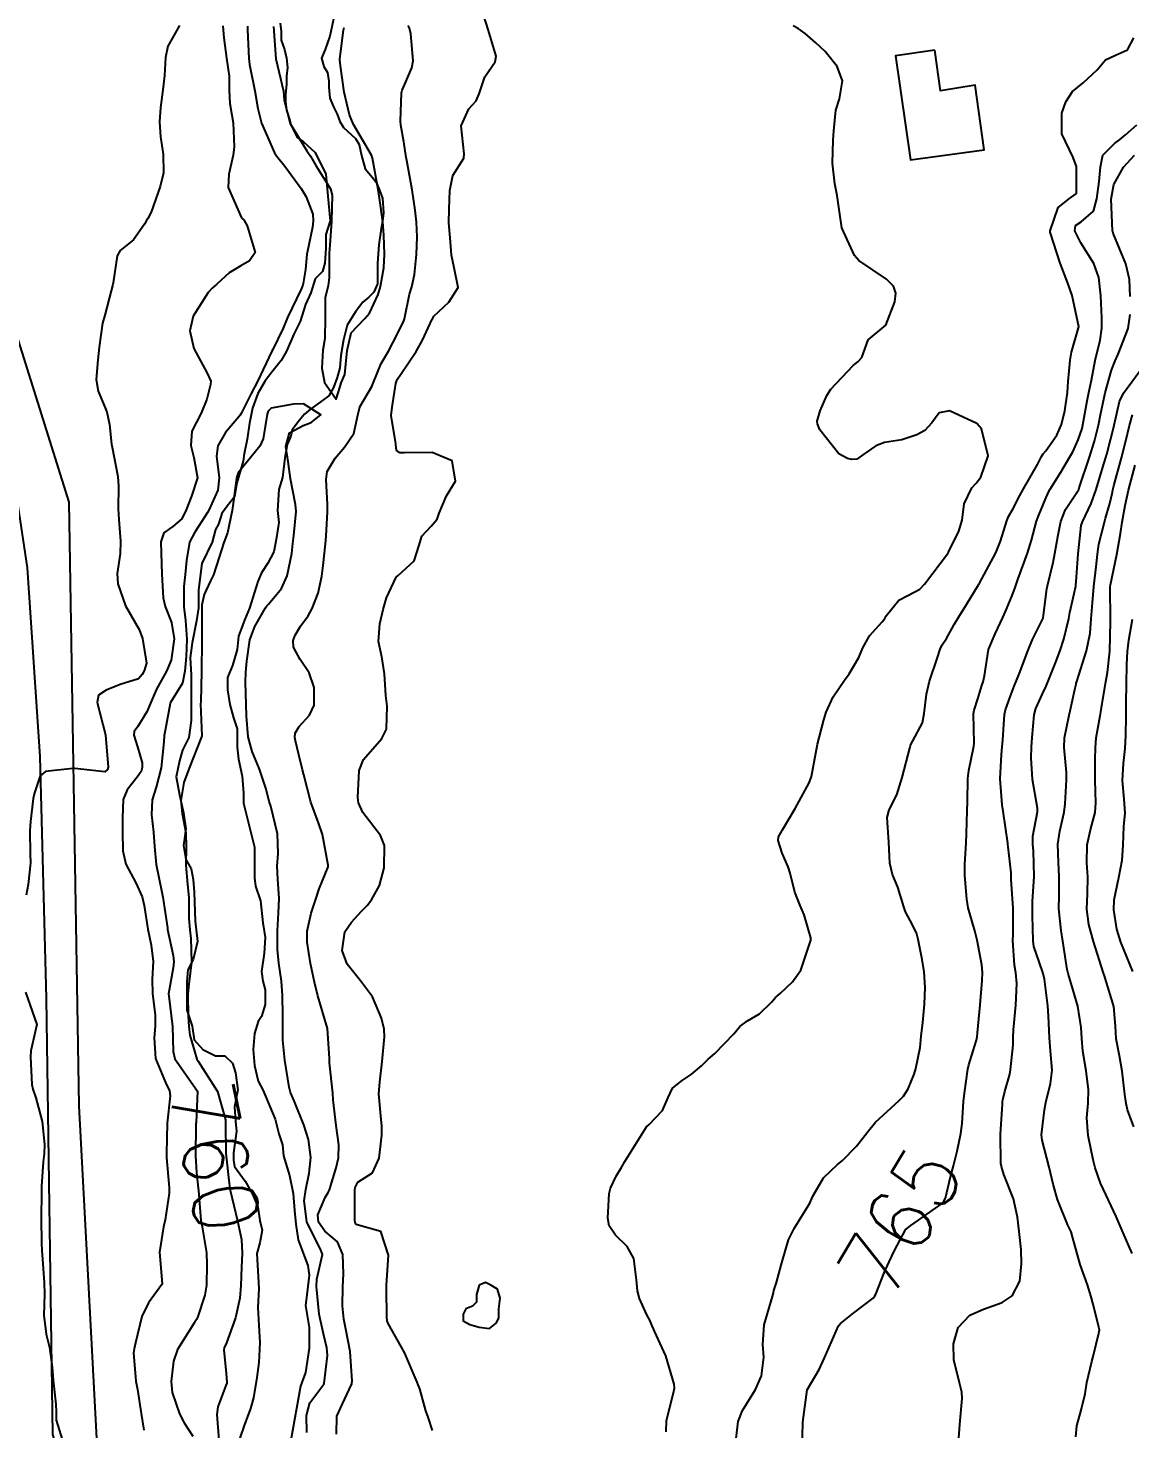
# Model space of a CAD drawing. Header units: metres. Extents: x 318500 to 325275, y 7408834 to 7428799.
# Drawn here: x 321721.3 to 321789.5, y 7423375.5 to 7423462.2 of the extents above; entities that cross this region are included whole.
import ezdxf
from ezdxf.enums import TextEntityAlignment as Align

# ---------------------------------------------------------------- set-up
doc = ezdxf.new("R2010")
doc.units = ezdxf.units.M
doc.header["$MEASUREMENT"] = 0
for name, color, linetype in [('Cotas', 45, 'Continuous'), ('Curvas de Nivel 1m', 11, 'Continuous'), ('Curvas de Nivel 5m', 15, 'Continuous'), ('Divisas', 45, 'Continuous'), ('Edificações', 30, 'Continuous'), ('Hidrografia', 140, 'Continuous'), ('Vias Primárias', 230, 'Continuous'), ('Vias Secundárias', 230, 'Continuous')]:
    doc.layers.add(name, color=color, linetype=linetype)
doc.styles.add('Style-STANDARD', font='STANDARD.shx')

msp = doc.modelspace()

# ---------------------------------------------------------------- linework, layer by layer
at = {"layer": 'Curvas de Nivel 1m', "flags": 128}
for points, elevation in [([(321746.324, 7423375.362), (321746.044, 7423376.192), (321745.906, 7423376.587), (321745.527, 7423377.944), (321745.442, 7423378.201), (321745.378, 7423378.356), (321744.581, 7423380.21), (321743.578, 7423381.989), (321743.521, 7423382.163), (321743.506, 7423382.221), (321743.488, 7423382.315), (321743.466, 7423384.222), (321743.472, 7423384.362), (321743.598, 7423386.221), (321743.123, 7423387.696), (321741.659, 7423388.106), (321741.578, 7423388.17), (321741.523, 7423388.252), (321741.514, 7423388.4), (321741.502, 7423390.253), (321741.525, 7423390.42), (321741.698, 7423390.752), (321742.615, 7423391.328), (321743.022, 7423392.23), (321743.173, 7423393.667), (321743.188, 7423394.228), (321743.124, 7423394.854), (321743.006, 7423396.231), (321743.062, 7423396.949), (321743.204, 7423398.229), (321743.345, 7423399.757), (321743.322, 7423400.227), (321743.155, 7423400.905), (321742.596, 7423402.239), (321741.864, 7423403.217), (321741.027, 7423404.263), (321740.722, 7423405.101), (321740.897, 7423406.265), (321741.301, 7423406.867), (321741.919, 7423407.541), (321742.271, 7423407.899), (321742.549, 7423408.241), (321743.041, 7423409.136), (321743.322, 7423410.23), (321743.343, 7423411.599), (321743.095, 7423412.233), (321742.001, 7423413.649), (321741.747, 7423414.254), (321741.698, 7423414.572), (321741.785, 7423416.254), (321742.047, 7423416.943), (321743.184, 7423418.233), (321743.477, 7423418.821), (321743.509, 7423420.229), (321743.424, 7423420.906), (321743.342, 7423422.232), (321743.185, 7423423.288), (321742.968, 7423424.238), (321743.056, 7423425.337), (321743.259, 7423426.234), (321743.466, 7423426.945), (321744.064, 7423428.222), (321744.201, 7423428.339), (321745.184, 7423429.236), (321745.488, 7423430.207), (321745.664, 7423430.77), (321746.238, 7423431.383), (321746.614, 7423431.825), (321746.74, 7423432.193), (321747.184, 7423433.268), (321747.739, 7423434.178), (321747.549, 7423435.438), (321746.298, 7423435.956), (321744.584, 7423435.93), (321744.297, 7423435.932), (321744.111, 7423436.036), (321744.077, 7423436.223), (321744.048, 7423436.48), (321743.763, 7423438.236), (321743.816, 7423438.757), (321744.053, 7423440.233), (321744.132, 7423440.463), (321744.366, 7423440.803), (321745.317, 7423442.216), (321745.692, 7423442.909), (321746.293, 7423444.202), (321746.332, 7423444.28), (321746.413, 7423444.388), (321747.34, 7423445.273), (321747.905, 7423446.178), (321747.664, 7423447.393), (321747.504, 7423448.184), (321747.406, 7423449.256), (321747.339, 7423450.187), (321747.344, 7423451.033), (321747.385, 7423452.187), (321747.59, 7423453.118), (321748.253, 7423454.174), (321748.274, 7423454.444), (321748.104, 7423456.177), (321748.581, 7423457.246), (321749.024, 7423457.728), (321749.207, 7423458.164), (321749.555, 7423459.211), (321750.2, 7423460.154), (321750.274, 7423460.505), (321749.761, 7423462.159), (321749.365, 7423463.461)], 762), ([(321730.65, 7423462.41), (321729.924, 7423461.127), (321729.783, 7423460.423), (321729.718, 7423459.309), (321729.622, 7423458.425), (321729.482, 7423457.33), (321729.418, 7423456.427), (321729.471, 7423455.512), (321729.63, 7423454.424), (321729.664, 7423453.282), (321729.445, 7423452.426), (321728.903, 7423450.843), (321728.698, 7423450.437), (321728.614, 7423450.312), (321728.485, 7423450.088), (321727.797, 7423449.12), (321726.975, 7423448.455), (321726.786, 7423448.126), (321726.545, 7423446.459), (321726.527, 7423446.361), (321726.425, 7423445.961), (321726.021, 7423444.466), (321725.888, 7423443.953), (321725.67, 7423442.471), (321725.587, 7423441.691), (321725.485, 7423440.473), (321725.612, 7423439.74), (321726.146, 7423438.463), (321726.318, 7423437.682), (321726.445, 7423436.459), (321726.477, 7423436.28), (321726.829, 7423434.455), (321726.863, 7423433.862), (321726.852, 7423432.454), (321726.884, 7423431.81), (321727.003, 7423430.452), (321726.982, 7423429.683), (321726.798, 7423428.454), (321726.822, 7423427.822), (321727.316, 7423426.449), (321728.148, 7423424.99), (321728.363, 7423424.437), (321728.602, 7423422.91), (321728.459, 7423422.435), (321728.345, 7423422.209), (321728.112, 7423421.939), (321726.977, 7423421.581), (321726.101, 7423421.222), (321725.643, 7423420.921), (321725.544, 7423420.468), (321726.06, 7423418.46), (321726.231, 7423416.458), (321726.186, 7423416.31), (321726.036, 7423416.163), (321724.158, 7423416.369), (321724.038, 7423416.379), (321722.357, 7423416.193), (321722.031, 7423415.925), (321721.66, 7423414.879), (321721.587, 7423414.524), (321721.413, 7423413.101), (321721.374, 7423412.526), (321721.41, 7423411.081), (321721.416, 7423410.525), (321721.283, 7423409.183), (321721.146, 7423408.528)], 763), ([(321733.325, 7423462.38), (321733.389, 7423461.628), (321733.571, 7423460.376), (321733.723, 7423459.254), (321733.733, 7423458.373), (321733.77, 7423457.56), (321733.971, 7423456.369), (321734.038, 7423454.877), (321733.981, 7423454.368), (321733.698, 7423453.196), (321733.667, 7423452.368), (321734.491, 7423450.495), (321734.556, 7423450.424), (321734.626, 7423450.358), (321734.85, 7423449.989), (321735.334, 7423448.347), (321734.985, 7423447.819), (321734.447, 7423447.522), (321733.722, 7423447.086), (321732.958, 7423446.375), (321732.679, 7423446.126), (321732.425, 7423445.87), (321731.496, 7423444.394), (321731.296, 7423443.497), (321731.545, 7423442.393), (321732.357, 7423440.863), (321732.601, 7423440.378), (321732.572, 7423440.154), (321732.339, 7423439.249), (321731.994, 7423438.385), (321731.425, 7423437.282), (321731.356, 7423436.394), (321731.549, 7423435.647), (321731.764, 7423434.388), (321731.4, 7423433.256), (321731.071, 7423432.398), (321730.792, 7423431.852), (321730.234, 7423431.366), (321729.671, 7423430.976), (321729.499, 7423430.421), (321729.507, 7423429.715), (321729.564, 7423428.42), (321729.645, 7423426.951), (321729.76, 7423426.416), (321730.155, 7423425.416), (321730.319, 7423424.407), (321730.127, 7423423.089), (321729.851, 7423422.414), (321729.229, 7423421.297), (321728.848, 7423420.429), (321728.633, 7423419.88), (321728.068, 7423418.969), (321727.84, 7423418.665), (321727.828, 7423418.442), (321728.053, 7423417.718), (321728.342, 7423416.735), (321728.343, 7423416.435), (321728.273, 7423416.2), (321728.031, 7423415.846), (321727.401, 7423415.064), (321727.171, 7423414.448), (321727.119, 7423413.323), (321727.127, 7423412.449), (321727.144, 7423411.273), (321727.317, 7423410.446), (321727.943, 7423409.286), (321728.336, 7423408.434), (321728.456, 7423407.898), (321728.681, 7423406.428), (321728.889, 7423405.424), (321729.011, 7423404.423), (321728.959, 7423403.328), (321728.978, 7423402.423), (321729.135, 7423401.115), (321729.149, 7423400.42), (321729.081, 7423399.689), (321729.172, 7423398.419), (321729.778, 7423396.925), (321730.034, 7423396.406), (321730.072, 7423396.098), (321729.895, 7423394.408), (321729.843, 7423392.53), (321729.849, 7423392.408), (321729.855, 7423392.271), (321730.019, 7423390.405), (321730.015, 7423390.075), (321729.753, 7423388.409), (321729.656, 7423387.99), (321729.418, 7423386.413), (321729.571, 7423384.45), (321729.566, 7423384.411), (321728.735, 7423383.281), (321728.319, 7423382.429), (321727.925, 7423380.796), (321727.839, 7423380.436), (321727.808, 7423380.184), (321727.94, 7423378.434), (321728.044, 7423377.91), (321728.285, 7423376.428), (321728.452, 7423375.388)], 762), ([(321734.861, 7423462.357), (321734.873, 7423462.13), (321734.947, 7423460.355), (321734.989, 7423459.979), (321735.314, 7423458.349), (321735.502, 7423457.269), (321735.73, 7423456.343), (321736.543, 7423454.505), (321736.655, 7423454.329), (321737.166, 7423453.688), (321738.185, 7423452.313), (321738.505, 7423451.781), (321738.901, 7423450.711), (321738.931, 7423450.303), (321738.884, 7423449.904), (321738.555, 7423448.309), (321738.539, 7423448.229), (321738.445, 7423447.291), (321738.319, 7423446.423), (321738.293, 7423446.311), (321738.187, 7423446.072), (321737.342, 7423444.316), (321737.063, 7423443.657), (321736.429, 7423442.329), (321736.379, 7423442.23), (321735.489, 7423440.343), (321735.094, 7423439.604), (321734.466, 7423438.358), (321734.418, 7423438.269), (321734.327, 7423438.161), (321733.492, 7423437.189), (321733.016, 7423436.373), (321732.946, 7423435.721), (321733.113, 7423434.372), (321733.033, 7423433.608), (321732.462, 7423432.378), (321732.386, 7423432.241), (321732.244, 7423432.01), (321731.601, 7423431.018), (321731.275, 7423430.394), (321731.082, 7423429.27), (321730.992, 7423428.398), (321730.928, 7423427.66), (321730.925, 7423426.399), (321731.013, 7423425.541), (321731.114, 7423424.395), (321731.054, 7423423.321), (321730.975, 7423422.397), (321730.839, 7423421.669), (321730.091, 7423420.456), (321730.072, 7423420.428), (321730.066, 7423420.41), (321729.756, 7423418.723), (321729.708, 7423418.415), (321729.677, 7423418.036), (321729.511, 7423416.418), (321729.214, 7423415.23), (321728.965, 7423414.426), (321728.919, 7423413.503), (321729.036, 7423412.424), (321729.095, 7423411.547), (321729.2, 7423410.421), (321729.529, 7423408.823), (321729.62, 7423408.415), (321729.901, 7423406.498), (321729.918, 7423406.41), (321730.266, 7423404.786), (321730.292, 7423404.404), (321730.25, 7423404.029), (321729.978, 7423402.408), (321729.983, 7423402.273), (321730.219, 7423400.404), (321730.251, 7423398.85), (321730.371, 7423398.401), (321731.77, 7423396.38), (321731.675, 7423394.447), (321731.67, 7423394.381), (321731.667, 7423394.309), (321731.643, 7423392.381), (321731.704, 7423391.342), (321731.81, 7423390.379), (321731.822, 7423390.244), (321731.981, 7423388.377), (321732.049, 7423387.983), (321732.321, 7423386.373), (321732.347, 7423385.655), (321732.329, 7423384.373), (321732.226, 7423383.748), (321731.769, 7423382.378), (321731.707, 7423382.251), (321731.577, 7423382.066), (321730.523, 7423380.396), (321730.288, 7423379.659), (321730.135, 7423378.401), (321730.202, 7423377.718), (321730.659, 7423376.393), (321730.95, 7423375.844), (321731.486, 7423375.009)], 761), ([(321740.367, 7423375.145), (321740.388, 7423376.267), (321740.757, 7423377.016), (321741.324, 7423378.253), (321741.35, 7423378.436), (321741.223, 7423380.255), (321740.951, 7423381.636), (321740.827, 7423382.261), (321740.754, 7423383.101), (321740.76, 7423384.263), (321740.807, 7423385.078), (321740.776, 7423386.263), (321740.427, 7423387.048), (321739.654, 7423387.719), (321739.253, 7423388.284), (321739.215, 7423388.736), (321739.683, 7423389.797), (321739.862, 7423390.103), (321739.933, 7423390.276), (321740.351, 7423391.63), (321740.504, 7423392.268), (321740.52, 7423393.06), (321740.356, 7423394.271), (321740.177, 7423395.861), (321740.14, 7423396.274), (321739.936, 7423398.139), (321739.936, 7423398.278), (321739.939, 7423398.416), (321739.82, 7423400.28), (321739.223, 7423402.286), (321739.018, 7423403.134), (321738.771, 7423404.291), (321738.566, 7423405.621), (321738.568, 7423406.293), (321738.802, 7423407.406), (321739.089, 7423408.288), (321739.304, 7423408.921), (321739.851, 7423410.281), (321739.861, 7423410.381), (321739.502, 7423412.285), (321739.26, 7423413.018), (321738.787, 7423414.292), (321738.343, 7423415.989), (321738.278, 7423416.298), (321738.049, 7423417.231), (321737.839, 7423418.084), (321737.792, 7423418.304), (321737.811, 7423418.556), (321738.07, 7423418.988), (321738.694, 7423419.68), (321738.99, 7423420.291), (321738.997, 7423421.401), (321738.688, 7423422.294), (321738.128, 7423423.128), (321737.719, 7423423.889), (321737.698, 7423424.307), (321737.807, 7423424.643), (321738.153, 7423425.192), (321738.625, 7423425.833), (321738.878, 7423426.293), (321739.232, 7423427.242), (321739.461, 7423428.287), (321739.547, 7423428.946), (321739.695, 7423430.285), (321739.742, 7423430.77), (321739.823, 7423432.284), (321739.815, 7423432.726), (321739.725, 7423434.286), (321739.803, 7423434.767), (321740.293, 7423435.601), (321740.874, 7423436.271), (321741.442, 7423437.134), (321741.687, 7423438.26), (321741.813, 7423438.782), (321742.352, 7423439.694), (321742.563, 7423440.042), (321742.643, 7423440.247), (321743.144, 7423441.471), (321743.59, 7423442.238), (321743.874, 7423442.749), (321744.404, 7423443.801), (321744.539, 7423444.097), (321744.578, 7423444.227), (321744.902, 7423445.754), (321745.04, 7423446.221), (321745.202, 7423446.974), (321745.326, 7423448.217), (321745.374, 7423449.319), (321745.325, 7423450.217), (321745.25, 7423450.971), (321745.06, 7423452.222), (321744.726, 7423454.038), (321744.694, 7423454.228), (321744.554, 7423455.185), (321744.365, 7423456.232), (321744.339, 7423456.466), (321744.404, 7423458.232), (321744.435, 7423458.389), (321744.598, 7423458.776), (321745.05, 7423459.787), (321745.125, 7423460.222), (321744.98, 7423461.889), (321744.895, 7423462.226), (321744.816, 7423462.392)], 761), ([(321760.804, 7423375.295), (321760.816, 7423375.99), (321761.251, 7423377.708), (321761.303, 7423377.983), (321761.287, 7423378.231), (321760.771, 7423379.992), (321760.073, 7423381.512), (321759.865, 7423382.006), (321759.79, 7423382.206), (321759.595, 7423382.539), (321759.144, 7423383.555), (321759.022, 7423384.019), (321758.948, 7423384.692), (321758.795, 7423386.023), (321758.379, 7423386.761), (321757.654, 7423387.472), (321757.264, 7423388.044), (321757.184, 7423388.528), (321757.268, 7423390.044), (321757.352, 7423390.386), (321757.706, 7423391.13), (321758.041, 7423391.71), (321758.242, 7423392.032), (321759.061, 7423393.347), (321759.466, 7423394.014), (321759.579, 7423394.176), (321759.745, 7423394.331), (321760.569, 7423395.186), (321760.911, 7423395.993), (321761.192, 7423396.576), (321761.786, 7423397.058), (321762.343, 7423397.423), (321762.976, 7423397.968), (321763.399, 7423398.369), (321763.808, 7423398.712), (321764.99, 7423399.942), (321765.36, 7423400.404), (321765.832, 7423400.745), (321766.585, 7423401.172), (321767.318, 7423401.908), (321767.576, 7423402.182), (321767.858, 7423402.43), (321768.613, 7423403.155), (321769.131, 7423403.891), (321769.75, 7423405.734), (321769.749, 7423405.882), (321769.337, 7423407.304), (321769.088, 7423407.893), (321768.755, 7423408.71), (321768.477, 7423409.902), (321768.353, 7423410.294), (321767.972, 7423411.122), (321767.723, 7423411.913), (321767.747, 7423412.149), (321767.99, 7423412.579), (321768.782, 7423413.898), (321769.641, 7423415.493), (321769.79, 7423415.884), (321770.054, 7423417.328), (321770.173, 7423417.878), (321770.555, 7423419.401), (321770.696, 7423419.871), (321771.146, 7423420.823), (321771.838, 7423421.854), (321772.124, 7423422.249), (321772.725, 7423423.254), (321772.983, 7423423.842), (321773.392, 7423424.597), (321774.164, 7423425.458), (321774.329, 7423425.667), (321774.418, 7423425.826), (321775.199, 7423426.8), (321776.193, 7423427.312), (321776.507, 7423427.484), (321776.797, 7423427.791), (321778.219, 7423429.674), (321778.259, 7423429.73), (321778.284, 7423429.769), (321778.921, 7423431.082), (321779.134, 7423431.761), (321779.258, 7423432.767), (321779.732, 7423433.755), (321779.992, 7423434.044), (321780.287, 7423434.417), (321780.733, 7423435.744), (321780.325, 7423437.424), (321780.04, 7423437.753), (321778.341, 7423438.53), (321777.712, 7423438.407), (321777.239, 7423437.786), (321776.809, 7423437.306), (321776.319, 7423437.045), (321775.386, 7423436.742), (321774.311, 7423436.572), (321773.771, 7423436.372), (321773.039, 7423435.843), (321772.601, 7423435.543), (321772.297, 7423435.507), (321772.018, 7423435.575), (321771.498, 7423435.862), (321770.322, 7423437.352), (321770.162, 7423437.717), (321770.146, 7423437.883), (321770.34, 7423438.526), (321770.745, 7423439.484), (321770.997, 7423439.87), (321772.375, 7423441.336), (321772.662, 7423441.562), (321772.923, 7423441.845), (321773.312, 7423442.925), (321774.41, 7423443.83), (321774.966, 7423445.288), (321775.015, 7423445.821), (321774.869, 7423446.248), (321774.449, 7423446.688), (321772.737, 7423447.847), (321772.465, 7423448.152), (321771.667, 7423449.862), (321771.521, 7423450.849), (321771.387, 7423451.867), (321771.242, 7423452.584), (321771.094, 7423453.872), (321771.144, 7423455.289), (321771.169, 7423455.871), (321771.295, 7423457.164), (321771.531, 7423457.866), (321771.724, 7423458.976), (321771.383, 7423459.869), (321770.634, 7423460.793), (321770.07, 7423461.317), (321769.408, 7423461.899), (321768.964, 7423462.215), (321768.657, 7423462.383)], 763), ([(321765.071, 7423374.352), (321765.26, 7423375.934), (321765.517, 7423376.617), (321766.326, 7423377.918), (321766.701, 7423378.755), (321766.835, 7423379.911), (321766.778, 7423380.706), (321766.865, 7423381.911), (321767.381, 7423383.676), (321767.432, 7423383.903), (321767.467, 7423384.047), (321767.619, 7423384.528), (321767.924, 7423385.609), (321767.995, 7423385.896), (321768.372, 7423387.18), (321768.732, 7423387.889), (321769.686, 7423389.455), (321769.883, 7423389.877), (321770.549, 7423391.026), (321771.409, 7423391.855), (321771.587, 7423391.987), (321771.724, 7423392.099), (321772.593, 7423392.982), (321773.24, 7423393.828), (321773.757, 7423394.476), (321775.227, 7423395.808), (321775.502, 7423396.076), (321775.781, 7423396.531), (321776.153, 7423397.436), (321776.267, 7423397.793), (321776.525, 7423399.084), (321776.598, 7423399.788), (321776.687, 7423400.636), (321776.802, 7423401.786), (321776.84, 7423402.811), (321776.78, 7423403.786), (321776.644, 7423404.545), (321776.406, 7423405.792), (321776.301, 7423406.189), (321775.917, 7423406.957), (321775.614, 7423407.493), (321775.509, 7423407.806), (321775.152, 7423409.016), (321774.822, 7423409.817), (321774.654, 7423410.507), (321774.583, 7423411.821), (321774.492, 7423413.334), (321774.609, 7423413.821), (321775.083, 7423414.755), (321775.403, 7423415.81), (321775.885, 7423417.63), (321775.929, 7423417.802), (321775.963, 7423417.9), (321776.064, 7423418.08), (321776.672, 7423419.2), (321776.77, 7423419.79), (321776.91, 7423420.986), (321777.108, 7423421.785), (321777.599, 7423423.242), (321777.769, 7423423.776), (321777.889, 7423424.028), (321778.15, 7423424.43), (321778.639, 7423425.289), (321778.915, 7423425.763), (321779.398, 7423426.542), (321780.136, 7423427.751), (321780.164, 7423427.787), (321780.201, 7423427.848), (321781.214, 7423429.735), (321781.511, 7423430.45), (321781.89, 7423431.725), (321781.991, 7423431.987), (321782.261, 7423432.448), (321782.7, 7423433.287), (321782.917, 7423433.71), (321783.798, 7423435.2), (321784.044, 7423435.694), (321784.136, 7423435.859), (321784.306, 7423436.058), (321784.985, 7423437.019), (321785.278, 7423437.681), (321785.497, 7423438.524), (321785.66, 7423439.677), (321785.695, 7423440.349), (321785.807, 7423441.676), (321785.901, 7423442.161), (321786.338, 7423443.671), (321786.344, 7423443.737), (321785.947, 7423445.675), (321785.676, 7423446.45), (321785.191, 7423447.683), (321784.578, 7423449.6), (321784.576, 7423449.689), (321785.078, 7423451.118), (321785.771, 7423451.677), (321786.21, 7423451.986), (321786.216, 7423453.673), (321785.999, 7423454.224), (321785.301, 7423455.683), (321785.3, 7423456.973), (321785.541, 7423457.681), (321785.964, 7423458.319), (321786.612, 7423458.851), (321787.483, 7423459.657), (321787.999, 7423460.28), (321788.634, 7423460.557), (321789.377, 7423460.891), (321789.764, 7423461.629)], 764), ([(321789.54, 7423445.624), (321789.483, 7423446.657), (321789.267, 7423447.628), (321788.488, 7423449.531), (321788.453, 7423449.641), (321788.446, 7423449.685), (321788.352, 7423451.643), (321788.529, 7423452.562), (321789.111, 7423453.631), (321789.8, 7423454.373)], 766), ([(321778.889, 7423374.349), (321778.978, 7423375.748), (321779.125, 7423377.345), (321779.109, 7423377.746), (321778.961, 7423378.326), (321778.616, 7423379.754), (321778.592, 7423380.737), (321778.873, 7423381.751), (321779.598, 7423382.505), (321780.456, 7423382.877), (321781.606, 7423383.305), (321782.23, 7423383.711), (321782.709, 7423384.618), (321782.799, 7423385.703), (321782.775, 7423386.581), (321782.661, 7423387.705), (321782.56, 7423388.588), (321782.317, 7423389.711), (321781.713, 7423391.229), (321781.556, 7423391.722), (321781.528, 7423391.918), (321781.499, 7423393.724), (321781.62, 7423395.574), (321781.63, 7423395.722), (321781.651, 7423395.843), (321781.78, 7423396.359), (321782.073, 7423397.439), (321782.127, 7423397.715), (321782.278, 7423399.259), (321782.285, 7423399.713), (321782.308, 7423400.186), (321782.459, 7423401.711), (321782.518, 7423403.063), (321782.442, 7423403.712), (321782.366, 7423404.191), (321782.272, 7423405.714), (321782.277, 7423406.086), (321782.291, 7423407.715), (321782.168, 7423409.505), (321782.16, 7423409.717), (321782.153, 7423409.908), (321781.978, 7423411.522), (321781.954, 7423411.695), (321781.952, 7423411.72), (321781.949, 7423411.752), (321781.667, 7423413.725), (321781.614, 7423414.128), (321781.489, 7423415.728), (321781.565, 7423417.237), (321781.615, 7423417.727), (321781.645, 7423418.148), (321781.75, 7423419.725), (321781.811, 7423420.007), (321782.107, 7423420.821), (321782.353, 7423421.479), (321782.452, 7423421.715), (321782.687, 7423422.273), (321783.223, 7423423.704), (321783.493, 7423424.357), (321784.142, 7423425.69), (321784.149, 7423425.712), (321784.173, 7423425.872), (321784.378, 7423427.508), (321784.413, 7423427.688), (321784.764, 7423429.135), (321784.866, 7423429.684), (321785.064, 7423430.856), (321785.229, 7423431.68), (321785.519, 7423432.42), (321786.278, 7423433.54), (321786.326, 7423433.622), (321786.344, 7423433.669), (321786.371, 7423433.758), (321787.005, 7423435.659), (321787.315, 7423436.655), (321787.565, 7423437.651), (321787.695, 7423438.294), (321787.986, 7423439.646), (321788.374, 7423441.061), (321788.598, 7423441.637), (321788.791, 7423442.039), (321789.404, 7423443.625), (321789.541, 7423444.506)], 766), ([(321786.168, 7423374.985), (321786.227, 7423375.653), (321786.506, 7423376.636), (321786.747, 7423377.648), (321786.854, 7423378.337), (321787.164, 7423379.646), (321787.25, 7423379.96), (321787.586, 7423381.394), (321787.625, 7423381.604), (321787.626, 7423381.639), (321787.622, 7423381.671), (321787.592, 7423381.801), (321787.216, 7423383.256), (321787.124, 7423383.647), (321786.885, 7423384.387), (321786.44, 7423385.658), (321785.969, 7423387.362), (321785.875, 7423387.667), (321785.81, 7423387.806), (321785.674, 7423388.082), (321785.042, 7423389.676), (321784.758, 7423390.625), (321784.507, 7423391.682), (321784.078, 7423393.353), (321784.043, 7423393.687), (321784.22, 7423395.231), (321784.305, 7423395.685), (321784.597, 7423396.872), (321784.697, 7423397.681), (321784.606, 7423398.895), (321784.527, 7423399.683), (321784.483, 7423401.044), (321784.44, 7423401.684), (321784.226, 7423403.335), (321784.144, 7423403.687), (321783.891, 7423404.406), (321783.569, 7423405.359), (321783.521, 7423405.696), (321783.488, 7423407.261), (321783.479, 7423407.697), (321783.486, 7423408.148), (321783.584, 7423409.696), (321783.543, 7423411.264), (321783.502, 7423411.697), (321783.506, 7423412.178), (321783.789, 7423413.693), (321783.787, 7423413.919), (321783.487, 7423415.698), (321783.398, 7423417.044), (321783.427, 7423417.699), (321783.471, 7423418.297), (321783.593, 7423419.697), (321783.697, 7423420.095), (321784.11, 7423420.993), (321784.327, 7423421.477), (321784.413, 7423421.687), (321784.899, 7423422.916), (321785.203, 7423423.679), (321785.434, 7423424.393), (321785.728, 7423425.674), (321785.802, 7423426.048), (321786.164, 7423427.67), (321786.168, 7423427.703), (321786.206, 7423428.233), (321786.313, 7423429.669), (321786.493, 7423431.419), (321786.572, 7423431.665), (321787.124, 7423432.8), (321787.428, 7423433.653), (321787.907, 7423435.257), (321788.032, 7423435.644), (321788.094, 7423435.852), (321788.316, 7423436.725), (321788.499, 7423437.466), (321788.537, 7423437.637), (321788.878, 7423439.106), (321789.122, 7423439.629), (321790.377, 7423441.345)], 767), ([(321789.651, 7423386.341), (321789.097, 7423387.619), (321788.669, 7423388.615), (321788.187, 7423389.633), (321787.706, 7423390.692), (321787.369, 7423391.645), (321787.232, 7423392.142), (321786.929, 7423393.652), (321786.854, 7423394.747), (321786.927, 7423395.653), (321786.955, 7423396.479), (321786.815, 7423397.655), (321786.611, 7423398.865), (321786.539, 7423399.659), (321786.504, 7423400.327), (321786.282, 7423401.664), (321785.871, 7423403.067), (321785.697, 7423403.672), (321785.639, 7423403.917), (321785.354, 7423405.676), (321785.26, 7423406.333), (321785.12, 7423407.678), (321785.127, 7423408.493), (321785.142, 7423409.678), (321785.085, 7423410.562), (321785.049, 7423411.679), (321785.169, 7423412.502), (321785.449, 7423413.676), (321785.508, 7423414.184), (321785.595, 7423415.674), (321785.584, 7423416.136), (321785.446, 7423417.676), (321785.47, 7423418.275), (321785.753, 7423419.673), (321785.822, 7423419.945), (321786.114, 7423421.271), (321786.18, 7423421.608), (321786.192, 7423421.669), (321786.22, 7423421.767), (321786.831, 7423423.66), (321787.047, 7423424.766), (321787.123, 7423425.656), (321787.198, 7423426.642), (321787.283, 7423427.654), (321787.425, 7423428.865), (321787.512, 7423429.651), (321787.599, 7423430.28), (321787.941, 7423431.645), (321788.014, 7423431.883), (321788.267, 7423432.791), (321788.43, 7423433.486), (321788.463, 7423433.637), (321788.529, 7423433.882), (321789.003, 7423435.629), (321789.266, 7423436.676), (321789.484, 7423437.623), (321789.679, 7423438.281)], 768), ([(321789.756, 7423394.182), (321789.376, 7423395.226), (321789.29, 7423395.617), (321789.209, 7423396.188), (321789.033, 7423397.621), (321788.868, 7423398.571), (321788.672, 7423399.627), (321788.631, 7423400.421), (321788.527, 7423401.63), (321787.918, 7423403.601), (321787.901, 7423403.64), (321787.881, 7423403.698), (321787.264, 7423405.65), (321786.973, 7423406.706), (321786.859, 7423407.656), (321786.893, 7423408.605), (321786.921, 7423409.656), (321786.856, 7423410.543), (321786.86, 7423411.657), (321787.079, 7423412.568), (321787.369, 7423413.65), (321787.411, 7423414.257), (321787.375, 7423415.65), (321787.367, 7423416.964), (321787.376, 7423417.65), (321787.435, 7423418.284), (321787.665, 7423419.646), (321787.727, 7423420.014), (321788.011, 7423421.642), (321788.127, 7423422.326), (321788.268, 7423423.638), (321788.32, 7423425.486), (321788.318, 7423425.638), (321788.295, 7423427.542), (321788.296, 7423427.639), (321788.308, 7423427.745), (321788.699, 7423429.633), (321788.934, 7423430.935), (321789.039, 7423431.628), (321789.222, 7423432.67), (321789.431, 7423433.623), (321789.845, 7423435.166)], 769), ([(321721.103, 7423402.527), (321721.82, 7423400.52), (321721.444, 7423398.883), (321721.416, 7423398.524), (321721.5, 7423396.797), (321721.559, 7423396.522), (321721.762, 7423395.966), (321722.153, 7423394.514), (321722.298, 7423393.084), (321722.265, 7423392.512), (321722.209, 7423392.016), (321722.103, 7423390.514), (321722.094, 7423390.104), (321722.086, 7423388.514), (321722.099, 7423386.968), (321722.123, 7423386.513), (321722.162, 7423385.982), (321722.27, 7423384.51), (321722.288, 7423383.821), (321722.257, 7423382.51), (321722.4, 7423381.339), (321722.592, 7423380.505), (321722.754, 7423379.29), (321722.822, 7423378.497), (321722.999, 7423377.004), (321723.006, 7423376.495), (321723.016, 7423376.015), (321723.48, 7423374.49)], 763)]:
    msp.add_lwpolyline(points, dxfattribs=dict(at, elevation=elevation))
at = {"layer": 'Curvas de Nivel 5m', "flags": 128}
for points, elevation in [([(321736.483, 7423462.333), (321736.62, 7423460.33), (321737.091, 7423458.325), (321737.139, 7423457.77), (321737.505, 7423456.321), (321738.545, 7423454.647), (321738.769, 7423454.307), (321739.102, 7423453.731), (321740.01, 7423452.288), (321740.116, 7423451.895), (321740.066, 7423450.286), (321739.953, 7423448.803), (321739.928, 7423448.288), (321739.931, 7423446.794), (321739.855, 7423446.289), (321739.667, 7423445.533), (321739.677, 7423444.287), (321739.661, 7423443.017), (321739.537, 7423442.288), (321739.476, 7423441.182), (321739.638, 7423440.287), (321740.345, 7423439.259), (321740.593, 7423440.04), (321740.672, 7423440.275), (321740.884, 7423440.791), (321741.044, 7423442.27), (321741.291, 7423443.372), (321742.131, 7423444.254), (321742.415, 7423444.576), (321742.949, 7423445.728), (321743.091, 7423446.243), (321743.3, 7423447.393), (321743.355, 7423448.241), (321743.313, 7423449.406), (321743.253, 7423450.242), (321743.045, 7423451.705), (321742.949, 7423452.246), (321742.614, 7423454.174), (321742.593, 7423454.249), (321742.542, 7423454.366), (321741.432, 7423456.267), (321741.174, 7423456.869), (321740.841, 7423458.276), (321740.614, 7423459.91), (321740.575, 7423460.281), (321740.578, 7423460.323), (321740.625, 7423460.646), (321740.811, 7423462.114), (321740.85, 7423462.277)], 760), ([(321769.22, 7423374.146), (321769.254, 7423375.883), (321769.53, 7423377.88), (321770.262, 7423379.156), (321770.609, 7423379.864), (321770.891, 7423380.539), (321771.466, 7423381.852), (321771.592, 7423382.004), (321772.418, 7423382.658), (321773.607, 7423383.569), (321773.726, 7423383.701), (321773.786, 7423383.818), (321774.306, 7423385.137), (321774.6, 7423385.81), (321774.946, 7423386.512), (321775.615, 7423387.801), (321775.635, 7423387.836), (321775.671, 7423387.867), (321775.949, 7423388.072), (321777.685, 7423389.276), (321777.961, 7423389.493), (321778.09, 7423389.766), (321778.4, 7423391.073), (321778.587, 7423391.761), (321778.828, 7423392.665), (321779.041, 7423393.757), (321779.119, 7423394.394), (321779.211, 7423395.756), (321779.263, 7423396.269), (321779.483, 7423397.753), (321779.535, 7423398.022), (321779.817, 7423398.894), (321780.019, 7423399.555), (321780.055, 7423399.747), (321780.08, 7423399.994), (321780.243, 7423401.744), (321780.368, 7423403.247), (321780.389, 7423403.742), (321780.354, 7423404.212), (321780.061, 7423405.748), (321779.909, 7423406.319), (321779.501, 7423407.754), (321779.411, 7423408.282), (321779.286, 7423409.757), (321779.284, 7423410.44), (321779.371, 7423411.756), (321779.405, 7423412.34), (321779.442, 7423413.756), (321779.46, 7423414.314), (321779.488, 7423415.756), (321779.538, 7423416.262), (321779.844, 7423417.752), (321779.863, 7423417.952), (321779.823, 7423419.753), (321779.861, 7423419.985), (321780.104, 7423420.682), (321780.35, 7423421.513), (321780.422, 7423421.745), (321780.506, 7423422.126), (321780.755, 7423423.741), (321781.162, 7423424.728), (321781.646, 7423425.728), (321781.802, 7423426.099), (321782.189, 7423426.997), (321782.393, 7423427.521), (321782.452, 7423427.716), (321782.566, 7423428.077), (321783.167, 7423429.706), (321783.412, 7423430.523), (321783.736, 7423431.698), (321783.88, 7423432.072), (321784.27, 7423433.019), (321784.471, 7423433.494), (321784.578, 7423433.687), (321785.243, 7423434.728), (321785.803, 7423435.675), (321785.978, 7423436), (321786.316, 7423436.744), (321786.556, 7423437.437), (321786.61, 7423437.666), (321786.873, 7423439.141), (321786.983, 7423439.661), (321787.141, 7423440.432), (321787.375, 7423441.655), (321787.666, 7423442.918), (321787.778, 7423443.649), (321787.781, 7423444.288), (321787.722, 7423445.651), (321787.594, 7423446.796), (321787.288, 7423447.658), (321786.479, 7423448.944), (321786.108, 7423449.674), (321786.151, 7423450.017), (321786.498, 7423450.236), (321787.258, 7423450.909), (321787.46, 7423451.656), (321787.616, 7423452.739), (321787.696, 7423453.653), (321787.838, 7423454.363), (321788.562, 7423455.093), (321788.879, 7423455.322), (321789.24, 7423455.63), (321789.942, 7423456.257)], 765), ([(321738.539, 7423375.24), (321738.521, 7423376.29), (321738.715, 7423377.085), (321739.528, 7423378.156), (321739.588, 7423378.221), (321739.608, 7423378.279), (321739.809, 7423380.024), (321739.801, 7423380.276), (321739.767, 7423380.482), (321739.571, 7423381.36), (321739.354, 7423382.282), (321739.296, 7423382.571), (321739.129, 7423384.285), (321739.165, 7423384.736), (321739.506, 7423386.281), (321739.424, 7423386.5), (321738.543, 7423388.291), (321738.37, 7423389.603), (321738.484, 7423390.292), (321738.687, 7423391.309), (321738.786, 7423392.289), (321738.633, 7423393.389), (321738.357, 7423394.294), (321737.762, 7423395.793), (321737.533, 7423396.304), (321737.444, 7423396.636), (321737.166, 7423398.31), (321737.056, 7423399.554), (321737.059, 7423400.311), (321737.047, 7423401.097), (321737.026, 7423402.312), (321736.979, 7423403.198), (321736.812, 7423404.316), (321736.727, 7423405.156), (321736.724, 7423406.318), (321736.793, 7423407.441), (321736.823, 7423408.317), (321736.747, 7423409.519), (321736.71, 7423410.319), (321736.758, 7423411.108), (321736.726, 7423412.319), (321736.298, 7423414.033), (321736.208, 7423414.327), (321736.022, 7423415.102), (321735.608, 7423416.336), (321735.142, 7423417.434), (321734.911, 7423418.347), (321734.807, 7423419.622), (321734.781, 7423420.35), (321734.737, 7423421.724), (321734.758, 7423422.35), (321734.812, 7423423.035), (321734.998, 7423424.347), (321735.325, 7423425.17), (321735.973, 7423426.333), (321736.055, 7423426.448), (321736.173, 7423426.552), (321736.971, 7423427.536), (321737.311, 7423428.313), (321737.609, 7423429.704), (321737.678, 7423430.308), (321737.728, 7423430.807), (321737.881, 7423432.306), (321737.838, 7423432.724), (321737.519, 7423434.311), (321737.379, 7423435.402), (321737.247, 7423436.316), (321737.459, 7423437.167), (321738.32, 7423437.616), (321738.808, 7423437.81), (321739.409, 7423438.289), (321738.34, 7423438.955), (321737.709, 7423438.94), (321736.335, 7423438.693), (321736.145, 7423438.521), (321736.085, 7423438.334), (321735.839, 7423436.805), (321735.618, 7423436.34), (321734.283, 7423434.696), (321734.202, 7423434.439), (321734.191, 7423434.361), (321733.964, 7423432.653), (321733.92, 7423432.363), (321733.619, 7423430.976), (321733.404, 7423430.368), (321733.11, 7423429.472), (321732.75, 7423428.375), (321732.568, 7423428.003), (321732.182, 7423427.16), (321732.044, 7423426.51), (321732.034, 7423426.382), (321732.035, 7423424.488), (321732.04, 7423424.382), (321732.037, 7423424.279), (321732.011, 7423422.382), (321731.963, 7423420.511), (321731.962, 7423420.382), (321732.034, 7423418.407), (321732.033, 7423418.38), (321732.018, 7423418.339), (321731.247, 7423416.392), (321730.915, 7423415.508), (321730.726, 7423414.399), (321730.817, 7423413.579), (321731.043, 7423412.394), (321731.074, 7423411.497), (321731.044, 7423410.394), (321731.15, 7423409.184), (321731.22, 7423408.391), (321731.223, 7423407.077), (321731.282, 7423406.389), (321731.355, 7423405.848), (321731.4, 7423404.387), (321731.239, 7423403.01), (321731.167, 7423402.39), (321731.184, 7423401.035), (321731.225, 7423400.389), (321731.292, 7423399.865), (321731.716, 7423398.381), (321731.798, 7423398.239), (321733.003, 7423396.368), (321733.495, 7423394.611), (321733.507, 7423394.362), (321733.53, 7423392.554), (321733.537, 7423392.362), (321733.698, 7423390.86), (321733.765, 7423390.359), (321733.781, 7423390.266), (321734.243, 7423388.351), (321734.495, 7423387.194), (321734.529, 7423386.347), (321734.489, 7423385.485), (321734.445, 7423384.347), (321734.388, 7423383.558), (321734.119, 7423382.352), (321733.564, 7423380.807), (321733.424, 7423380.499), (321733.391, 7423380.362), (321733.538, 7423378.893), (321733.588, 7423378.359), (321733.583, 7423378.305), (321733.527, 7423378.156), (321733.032, 7423376.84), (321732.969, 7423376.365), (321733.077, 7423374.771)], 760), ([(321789.696, 7423403.8), (321788.956, 7423405.624), (321788.717, 7423406.427), (321788.523, 7423407.631), (321788.546, 7423408.238), (321788.832, 7423409.627), (321789.045, 7423410.693), (321789.108, 7423411.623), (321789.148, 7423412.774), (321789.221, 7423413.622), (321789.17, 7423414.476), (321789.06, 7423415.625), (321789.115, 7423416.688), (321789.23, 7423417.622), (321789.274, 7423418.42), (321789.276, 7423419.622), (321789.29, 7423420.435), (321789.301, 7423421.622), (321789.321, 7423422.811), (321789.37, 7423423.622), (321789.445, 7423424.326), (321789.668, 7423425.618)], 770)]:
    msp.add_lwpolyline(points, dxfattribs=dict(at, elevation=elevation))
at = {"layer": 'Divisas'}
msp.add_lwpolyline([(321699.975, 7423500), (321712.665, 7423468.347), (321723.801, 7423432.874), (321724.413, 7423395.488), (321725.845, 7423368.649), (321726.385, 7423366.137), (321737.835, 7423342.928), (321743.539, 7423327.108), (321746.105, 7423320.609), (321751.902, 7423311.465), (321754.994, 7423306.875), (321762.06, 7423289.76), (321785.977, 7423238.984), (321793.165, 7423219.545), (321800.721, 7423203.22), (321815.249, 7423176.269), (321835.723, 7423152.496), (321873.042, 7423110.787), (321868.797, 7423088.304), (321867.014, 7423069.92), (321867.801, 7423064.364), (321869.121, 7423060.597)], dxfattribs=at)
at = {"layer": 'Edificações'}
msp.add_lwpolyline([(321777.429, 7423460.879), (321774.998, 7423460.513), (321775.934, 7423454.08), (321780.498, 7423454.708), (321779.927, 7423458.699), (321777.794, 7423458.355)], close=True, dxfattribs=at)
at = {"layer": 'Hidrografia'}
for points in [[(321740.278, 7423463.192), (321739.969, 7423461.744), (321739.667, 7423460.914), (321739.44, 7423460.386), (321739.591, 7423459.858), (321739.818, 7423459.48), (321739.893, 7423458.952), (321739.893, 7423458.575), (321739.969, 7423457.896), (321740.195, 7423457.368), (321740.421, 7423456.915), (321740.572, 7423456.462), (321740.799, 7423456.085), (321741.554, 7423455.406), (321741.78, 7423455.029), (321741.931, 7423454.35), (321742.158, 7423453.52), (321742.611, 7423452.991), (321742.837, 7423452.69), (321742.988, 7423452.312), (321743.215, 7423451.709), (321743.29, 7423450.803), (321743.215, 7423450.275), (321743.139, 7423449.822), (321742.989, 7423448.815), (321742.913, 7423447.683), (321742.913, 7423446.929), (321742.913, 7423446.401), (321742.687, 7423445.873), (321742.385, 7423445.571), (321742.007, 7423445.269), (321741.555, 7423444.665), (321741.026, 7423443.835), (321740.8, 7423442.93), (321740.649, 7423441.949), (321740.573, 7423441.195), (321740.422, 7423440.591), (321740.196, 7423439.987), (321739.894, 7423439.459), (321739.592, 7423439.233), (321738.761, 7423438.629), (321738.384, 7423438.327), (321738.082, 7423437.95), (321737.629, 7423437.347), (321737.554, 7423436.969), (321737.327, 7423436.441), (321737.176, 7423435.611), (321737.025, 7423434.404), (321736.799, 7423433.649), (321736.723, 7423432.367), (321736.799, 7423431.612), (321736.648, 7423430.556), (321736.497, 7423429.801), (321736.116, 7423429.101), (321735.739, 7423428.498), (321735.512, 7423427.97), (321734.984, 7423426.31), (321734.682, 7423425.555), (321734.304, 7423424.574), (321734.229, 7423423.744), (321733.927, 7423422.763), (321733.625, 7423422.009), (321733.625, 7423421.254), (321733.776, 7423420.349), (321734.002, 7423419.519), (321734.229, 7423418.84), (321734.229, 7423417.708), (321734.304, 7423416.954), (321734.531, 7423415.897), (321734.606, 7423414.841), (321734.606, 7423414.237), (321735.287, 7423411.495), (321735.287, 7423410.439), (321735.287, 7423409.609), (321735.363, 7423409.081), (321735.665, 7423408.175), (321735.816, 7423406.817), (321735.967, 7423405.912), (321735.891, 7423404.931), (321735.74, 7423403.799), (321735.816, 7423403.195), (321735.967, 7423402.667), (321735.967, 7423401.762), (321735.74, 7423401.007), (321735.514, 7423400.705), (321735.287, 7423399.951), (321735.212, 7423398.97), (321735.287, 7423397.989), (321735.514, 7423397.008), (321735.816, 7423396.48), (321736.568, 7423394.646), (321736.794, 7423393.741), (321737.021, 7423393.062), (321737.096, 7423392.382), (321737.474, 7423391.175), (321737.7, 7423390.043), (321737.776, 7423388.987), (321737.851, 7423388.157), (321738.002, 7423387.176), (321738.379, 7423386.195), (321738.606, 7423385.592), (321738.681, 7423384.988), (321738.53, 7423383.781), (321738.455, 7423383.102), (321738.681, 7423381.744), (321738.681, 7423380.461), (321738.455, 7423378.952), (321738.153, 7423378.122), (321737.55, 7423374.779)], [(321736.885, 7423462.548), (321736.951, 7423462.023), (321736.951, 7423461.497), (321737.148, 7423460.906), (321737.279, 7423460.381), (321737.345, 7423459.79), (321737.279, 7423459.264), (321737.279, 7423458.739), (321737.213, 7423458.148), (321737.213, 7423457.688), (321737.279, 7423457.163), (321737.476, 7423456.506), (321737.542, 7423456.244), (321737.936, 7423455.456), (321738.33, 7423455.193), (321739.053, 7423454.536), (321739.712, 7423453.2), (321739.844, 7423451.821), (321739.975, 7423450.311), (321739.712, 7423449.457), (321739.712, 7423448.603), (321739.647, 7423447.684), (321739.515, 7423447.159), (321739.055, 7423446.699), (321738.792, 7423445.845), (321738.464, 7423445.123), (321738.135, 7423444.072), (321737.741, 7423443.284), (321737.281, 7423442.234), (321736.953, 7423441.643), (321736.362, 7423440.92), (321735.967, 7423440.395), (321735.507, 7423439.607), (321735.179, 7423438.688), (321734.982, 7423437.768), (321734.85, 7423436.783), (321734.653, 7423435.864), (321734.588, 7423435.404), (321734.193, 7423434.068), (321734.061, 7423433.214), (321733.601, 7423432.623), (321733.273, 7423432.163), (321733.076, 7423431.507), (321732.879, 7423431.178), (321732.682, 7423430.39), (321732.025, 7423429.077), (321731.827, 7423427.435), (321731.827, 7423426.319), (321731.696, 7423425.531), (321731.433, 7423424.152), (321731.302, 7423423.233), (321731.368, 7423422.182), (321731.368, 7423421.262), (321731.366, 7423419.346), (321731.234, 7423418.295), (321730.84, 7423417.507), (321730.643, 7423416.85), (321730.446, 7423415.865), (321730.643, 7423414.749), (321730.906, 7423413.632), (321731.037, 7423412.647), (321730.906, 7423411.597), (321731.037, 7423410.743), (321731.366, 7423410.152), (321731.497, 7423409.495), (321731.563, 7423408.707), (321731.627, 7423406.915), (321731.759, 7423405.668), (321731.496, 7423404.551), (321731.167, 7423403.895), (321731.102, 7423403.172), (321731.102, 7423402.122), (321731.102, 7423401.399), (321731.43, 7423400.414), (321731.562, 7423399.56), (321732.087, 7423398.969), (321732.876, 7423398.575), (321733.467, 7423398.575), (321733.927, 7423398.116), (321734.124, 7423397.525), (321734.255, 7423396.474), (321734.058, 7423395.423), (321734.124, 7423394.504), (321734.19, 7423393.913), (321733.992, 7423392.577), (321733.992, 7423392.117), (321734.057, 7423391.723), (321734.714, 7423390.804), (321735.174, 7423390.016), (321735.503, 7423389.228), (321735.634, 7423388.374), (321735.766, 7423387.783), (321735.634, 7423386.995), (321735.437, 7423386.338), (321735.569, 7423384.171), (321735.503, 7423382.989), (321735.569, 7423381.873), (321735.634, 7423380.822), (321735.569, 7423379.575), (321735.437, 7423378.655), (321735.241, 7423377.391), (321735.043, 7423376.735), (321734.649, 7423375.684), (321734.386, 7423374.896)]]:
    msp.add_lwpolyline(points, dxfattribs=at)
msp.add_lwpolyline([(321749.202, 7423384.371), (321749.039, 7423383.801), (321749.039, 7423383.312), (321748.795, 7423383.068), (321748.387, 7423382.905), (321748.224, 7423382.579), (321748.224, 7423382.172), (321748.632, 7423381.927), (321749.202, 7423381.765), (321749.854, 7423381.683), (321750.262, 7423382.009), (321750.425, 7423382.335), (321750.425, 7423382.905), (321750.506, 7423383.557), (321750.343, 7423384.127), (321749.936, 7423384.371), (321749.61, 7423384.534)], close=True, dxfattribs=at)
at = {"layer": 'Vias Primárias'}
for points in [[(323715.644, 7420145.548, 0), (323709.04, 7420132.939)], [(323831.088, 7420001.787, 0), (323833.844, 7420008.443, 0.220888)]]:
    msp.add_lwpolyline(points, format="xyb", dxfattribs=at)
at = {"layer": 'Vias Secundárias'}
msp.add_lwpolyline([(321790.711, 7423224.487), (321779.605, 7423250.489), (321766.203, 7423277.906), (321756.955, 7423298.151), (321752.09, 7423308.68), (321749.072, 7423313.794), (321745.137, 7423320.481), (321741.848, 7423328.899), (321738.437, 7423338.208), (321735.022, 7423347.143), (321729.245, 7423358.96), (321725.834, 7423365.909), (321724.522, 7423368.794), (321723.209, 7423373.813), (321722.815, 7423375.124), (321722.422, 7423402.135), (321722.027, 7423417.12), (321721.239, 7423428.807), (321720.403, 7423434.319), (321719.136, 7423439.576), (321714.806, 7423453.999), (321706.795, 7423478.95), (321698.916, 7423500)], dxfattribs=at)

# ---------------------------------------------------------------- texts
at = {"layer": 'Cotas', "style": 'Style-STANDARD'}
for s, rotation, p in [('760', 281.66864, (321732.865, 7423392.295, 760)), ('765', 59.55608, (321775.292, 7423388.34, 765))]:
    msp.add_text(s, height=4, rotation=rotation, dxfattribs=at).set_placement(p, align=Align.MIDDLE_CENTER)

doc.saveas('drawing.dxf')
